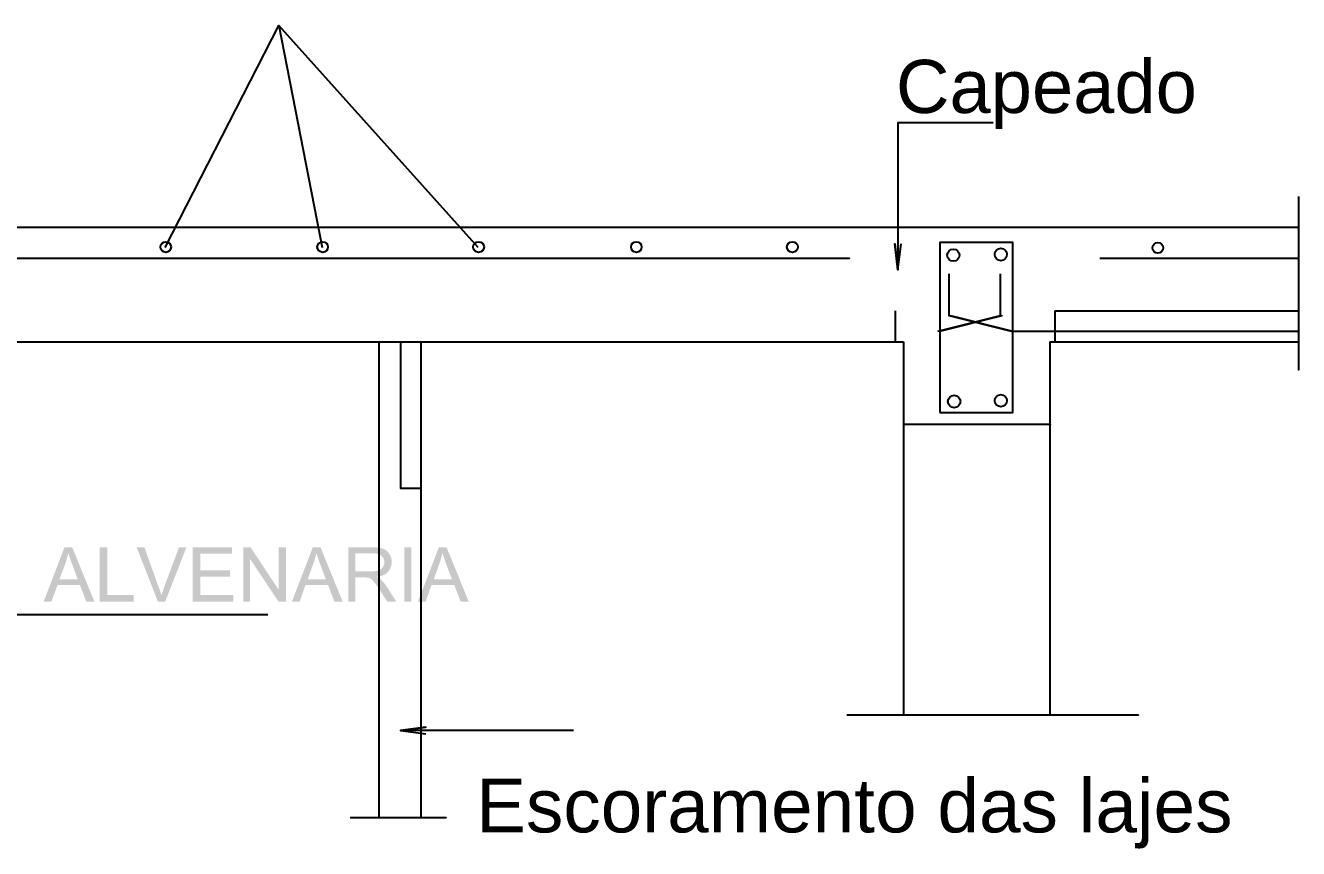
# Model space of a CAD drawing. Header units: millimetres. Extents: x 2317 to 2736, y 1295 to 1343.
# Drawn here: x 2366.717 to 2370.656, y 1326.687 to 1329.233 of the extents above; entities that cross this region are included whole.
import ezdxf

# ---------------------------------------------------------------- set-up
doc = ezdxf.new("R2010")
doc.units = ezdxf.units.MM
doc.styles.add('Arial$001', font='arial.ttf', dxfattribs={"height": 1.563588})

msp = doc.modelspace()

# ---------------------------------------------------------------- hatches: boundary and pattern name
at = {"true_color": 0x000007}
h = msp.add_hatch(color=7, dxfattribs=at)
h.paths.add_polyline_path([(2366.7737, 1327.4513), (2366.8382, 1327.619), (2366.8621, 1327.619), (2366.9305, 1327.4513), (2366.9057, 1327.4513), (2366.8859, 1327.5019), (2366.8164, 1327.5019), (2366.7976, 1327.4513)])
edge = h.paths.add_edge_path()
edge.add_line((2366.8224, 1327.5198), (2366.8789, 1327.5198))
edge.add_line((2366.8789, 1327.5198), (2366.8621, 1327.5664))
edge.add_spline(control_points=[(2366.8621, 1327.5664), (2366.8561, 1327.5803), (2366.8521, 1327.5922), (2366.8502, 1327.6012), (2366.8502, 1327.6012), (2366.8472, 1327.5903), (2366.8442, 1327.5803), (2366.8412, 1327.5694)], knot_values=[0, 0, 0, 0, 0.125, 0.125, 0.125, 0.125, 1, 1, 1, 1], degree=3, periodic=0)
edge.add_line((2366.8412, 1327.5694), (2366.8224, 1327.5198))
h.paths.add_polyline_path([(2366.9474, 1327.4513), (2366.9474, 1327.619), (2366.9702, 1327.619), (2366.9702, 1327.4712), (2367.0526, 1327.4712), (2367.0526, 1327.4513)])
edge = h.paths.add_edge_path()
edge.add_line((2367.127, 1327.4513), (2367.0615, 1327.619))
edge.add_line((2367.0615, 1327.619), (2367.0854, 1327.619))
edge.add_line((2367.0854, 1327.619), (2367.129, 1327.497))
edge.add_spline(control_points=[(2367.129, 1327.497), (2367.133, 1327.4871), (2367.136, 1327.4781), (2367.138, 1327.4702), (2367.138, 1327.4702), (2367.1409, 1327.4791), (2367.1439, 1327.488), (2367.1469, 1327.497)], knot_values=[0, 0, 0, 0, 0.125, 0.125, 0.125, 0.125, 1, 1, 1, 1], degree=3, periodic=0)
edge.add_line((2367.1469, 1327.497), (2367.1925, 1327.619))
edge.add_line((2367.1925, 1327.619), (2367.2154, 1327.619))
edge.add_line((2367.2154, 1327.619), (2367.1499, 1327.4513))
edge.add_line((2367.1499, 1327.4513), (2367.127, 1327.4513))
h.paths.add_polyline_path([(2367.2352, 1327.4513), (2367.2352, 1327.619), (2367.3563, 1327.619), (2367.3563, 1327.5992), (2367.258, 1327.5992), (2367.258, 1327.5476), (2367.3503, 1327.5476), (2367.3503, 1327.5277), (2367.258, 1327.5277), (2367.258, 1327.4712), (2367.3602, 1327.4712), (2367.3602, 1327.4513)])
h.paths.add_polyline_path([(2367.391, 1327.4513), (2367.391, 1327.619), (2367.4138, 1327.619), (2367.5012, 1327.4871), (2367.5012, 1327.619), (2367.523, 1327.619), (2367.523, 1327.4513), (2367.5002, 1327.4513), (2367.4119, 1327.5833), (2367.4119, 1327.4513)])
h.paths.add_polyline_path([(2367.5419, 1327.4513), (2367.6064, 1327.619), (2367.6302, 1327.619), (2367.6987, 1327.4513), (2367.6729, 1327.4513), (2367.654, 1327.5019), (2367.5835, 1327.5019), (2367.5657, 1327.4513)])
edge = h.paths.add_edge_path()
edge.add_line((2367.5905, 1327.5198), (2367.647, 1327.5198))
edge.add_line((2367.647, 1327.5198), (2367.6292, 1327.5664))
edge.add_spline(control_points=[(2367.6292, 1327.5664), (2367.6242, 1327.5803), (2367.6203, 1327.5922), (2367.6173, 1327.6012), (2367.6173, 1327.6012), (2367.6153, 1327.5903), (2367.6123, 1327.5803), (2367.6083, 1327.5694)], knot_values=[0, 0, 0, 0, 0.125, 0.125, 0.125, 0.125, 1, 1, 1, 1], degree=3, periodic=0)
edge.add_line((2367.6083, 1327.5694), (2367.5905, 1327.5198))
edge = h.paths.add_edge_path()
edge.add_line((2367.7165, 1327.4513), (2367.7165, 1327.619))
edge.add_line((2367.7165, 1327.619), (2367.7909, 1327.619))
edge.add_spline(control_points=[(2367.7909, 1327.619), (2367.8058, 1327.619), (2367.8167, 1327.6171), (2367.8247, 1327.6141), (2367.8247, 1327.6141), (2367.8326, 1327.6111), (2367.8386, 1327.6061), (2367.8435, 1327.5982), (2367.8435, 1327.5982), (2367.8485, 1327.5913), (2367.8505, 1327.5823), (2367.8505, 1327.5734), (2367.8505, 1327.5734), (2367.8505, 1327.5615), (2367.8465, 1327.5516), (2367.8386, 1327.5426), (2367.8386, 1327.5426), (2367.8316, 1327.5347), (2367.8197, 1327.5297), (2367.8038, 1327.5277), (2367.8038, 1327.5277), (2367.8088, 1327.5248), (2367.8138, 1327.5218), (2367.8167, 1327.5188), (2367.8167, 1327.5188), (2367.8237, 1327.5129), (2367.8296, 1327.5059), (2367.8356, 1327.497)], knot_values=[0, 0, 0, 0, 0.035714, 0.035714, 0.035714, 0.035714, 0.071429, 0.071429, 0.071429, 0.071429, 0.107143, 0.107143, 0.107143, 0.107143, 0.142857, 0.142857, 0.142857, 0.142857, 0.178571, 0.178571, 0.178571, 0.178571, 0.214286, 0.214286, 0.214286, 0.214286, 1, 1, 1, 1], degree=3, periodic=0)
edge.add_line((2367.8356, 1327.497), (2367.8644, 1327.4513))
edge.add_line((2367.8644, 1327.4513), (2367.8366, 1327.4513))
edge.add_line((2367.8366, 1327.4513), (2367.8138, 1327.4861))
edge.add_spline(control_points=[(2367.8138, 1327.4861), (2367.8078, 1327.496), (2367.8029, 1327.5039), (2367.7979, 1327.5089), (2367.7979, 1327.5089), (2367.7939, 1327.5148), (2367.79, 1327.5178), (2367.787, 1327.5208), (2367.787, 1327.5208), (2367.784, 1327.5228), (2367.78, 1327.5238), (2367.7771, 1327.5248), (2367.7771, 1327.5248), (2367.7741, 1327.5258), (2367.7701, 1327.5258), (2367.7642, 1327.5258)], knot_values=[0, 0, 0, 0, 0.0625, 0.0625, 0.0625, 0.0625, 0.125, 0.125, 0.125, 0.125, 0.1875, 0.1875, 0.1875, 0.1875, 1, 1, 1, 1], degree=3, periodic=0)
edge.add_line((2367.7642, 1327.5258), (2367.7383, 1327.5258))
edge.add_line((2367.7383, 1327.5258), (2367.7383, 1327.4513))
edge.add_line((2367.7383, 1327.4513), (2367.7165, 1327.4513))
edge = h.paths.add_edge_path()
edge.add_line((2367.7383, 1327.5446), (2367.786, 1327.5446))
edge.add_spline(control_points=[(2367.786, 1327.5446), (2367.7969, 1327.5446), (2367.8048, 1327.5456), (2367.8098, 1327.5476), (2367.8098, 1327.5476), (2367.8158, 1327.5506), (2367.8207, 1327.5535), (2367.8237, 1327.5585), (2367.8237, 1327.5585), (2367.8267, 1327.5625), (2367.8277, 1327.5674), (2367.8277, 1327.5734), (2367.8277, 1327.5734), (2367.8277, 1327.5813), (2367.8247, 1327.5873), (2367.8187, 1327.5922), (2367.8187, 1327.5922), (2367.8138, 1327.5982), (2367.8038, 1327.6002), (2367.7919, 1327.6002)], knot_values=[0, 0, 0, 0, 0.05, 0.05, 0.05, 0.05, 0.1, 0.1, 0.1, 0.1, 0.15, 0.15, 0.15, 0.15, 0.2, 0.2, 0.2, 0.2, 1, 1, 1, 1], degree=3, periodic=0)
edge.add_line((2367.7919, 1327.6002), (2367.7383, 1327.6002))
edge.add_line((2367.7383, 1327.6002), (2367.7383, 1327.5446))
h.paths.add_polyline_path([(2367.8892, 1327.4513), (2367.8892, 1327.619), (2367.911, 1327.619), (2367.911, 1327.4513)])
h.paths.add_polyline_path([(2367.9319, 1327.4513), (2367.9964, 1327.619), (2368.0202, 1327.619), (2368.0887, 1327.4513), (2368.0639, 1327.4513), (2368.044, 1327.5019), (2367.9735, 1327.5019), (2367.9557, 1327.4513)])
edge = h.paths.add_edge_path()
edge.add_line((2367.9805, 1327.5198), (2368.0371, 1327.5198))
edge.add_line((2368.0371, 1327.5198), (2368.0192, 1327.5664))
edge.add_spline(control_points=[(2368.0192, 1327.5664), (2368.0142, 1327.5803), (2368.0103, 1327.5922), (2368.0073, 1327.6012), (2368.0073, 1327.6012), (2368.0053, 1327.5903), (2368.0023, 1327.5803), (2367.9984, 1327.5694)], knot_values=[0, 0, 0, 0, 0.125, 0.125, 0.125, 0.125, 1, 1, 1, 1], degree=3, periodic=0)
edge.add_line((2367.9984, 1327.5694), (2367.9805, 1327.5198))

# ---------------------------------------------------------------- linework, layer by layer
at = {"color": 7, "linetype": 'Continuous', "lineweight": -2, "true_color": 0x000007}
for points in [[(2367.1499, 1328.5459), (2367.5012, 1329.2327), (2367.5012, 1329.2327)], [(2368.1184, 1328.5459), (2367.5012, 1329.2327), (2367.6351, 1328.5459)], [(2369.7112, 1328.932), (2369.4165, 1328.932), (2369.4165, 1328.4775), (2369.4066, 1328.5569), (2369.4165, 1328.4775), (2369.4264, 1328.5569)], [(2370.656, 1328.7037), (2370.656, 1328.1678), (2370.656, 1328.1678)], [(2365.0946, 1328.6094), (2370.656, 1328.6094), (2370.656, 1328.6094)], [(2366.4869, 1328.5132), (2369.2666, 1328.5132), (2369.2666, 1328.5132)], [(2370.0417, 1328.5132), (2370.656, 1328.5132), (2370.656, 1328.5132)], [(2369.5405, 1328.2869), (2369.7341, 1328.3355), (2369.7341, 1328.4646)], [(2369.5743, 1328.4646), (2369.5743, 1328.3355), (2369.5743, 1328.3355)], [(2369.4085, 1328.3504), (2369.4085, 1328.2542), (2369.4085, 1328.2542)], [(2369.5465, 1328.2869), (2369.739, 1328.3355), (2369.739, 1328.3355)], [(2369.5743, 1328.3355), (2369.7668, 1328.2869), (2369.7668, 1328.2869)], [(2369.5792, 1328.3355), (2369.7718, 1328.2869), (2369.7718, 1328.2869)], [(2369.9018, 1328.3504), (2369.9018, 1328.2542), (2369.9018, 1328.2542)], [(2369.9018, 1328.3504), (2370.656, 1328.3504), (2370.656, 1328.3504)], [(2369.7668, 1328.2869), (2370.656, 1328.2869), (2370.656, 1328.2869)], [(2366.2101, 1328.2542), (2369.4343, 1328.2542), (2369.4343, 1328.2542)], [(2367.8108, 1328.2542), (2367.8108, 1326.7834), (2367.8108, 1326.7834)], [(2367.8773, 1328.2542), (2367.8773, 1327.8016), (2367.8773, 1327.8016)], [(2367.9408, 1328.2542), (2367.9408, 1326.7834), (2367.9408, 1326.7834)], [(2369.4343, 1328.2542), (2369.4343, 1327.101), (2369.4343, 1327.101)], [(2369.8869, 1328.2542), (2370.656, 1328.2542), (2370.656, 1328.2542)], [(2369.8869, 1328.2542), (2369.8869, 1327.101), (2369.8869, 1327.101)], [(2369.4363, 1328.0001), (2369.8889, 1328.0001), (2369.8889, 1328.0001)], [(2367.8773, 1327.8016), (2367.9408, 1327.8016), (2367.9408, 1327.8016)], [(2367.4674, 1327.4106), (2366.1237, 1327.4106), (2366.2051, 1327.4206), (2366.1237, 1327.4106), (2366.2051, 1327.4007)], [(2369.2587, 1327.101), (2370.1608, 1327.101), (2370.1608, 1327.101)], [(2368.4132, 1327.0524), (2367.8773, 1327.0524), (2367.9557, 1327.0623), (2367.8773, 1327.0524), (2367.9557, 1327.0425)], [(2367.7215, 1326.7834), (2368.0192, 1326.7834), (2368.0192, 1326.7834)]]:
    msp.add_lwpolyline(points, dxfattribs=at)
msp.add_lwpolyline([(2369.5465, 1328.0358), (2369.7718, 1328.0358), (2369.7718, 1328.5618), (2369.5465, 1328.5618)], close=True, dxfattribs=at)
for points in [[(2367.1677, 1328.5479), (2367.1677, 1328.5569), (2367.1608, 1328.5638), (2367.1518, 1328.5638), (2367.1518, 1328.5638), (2367.1429, 1328.5638), (2367.135, 1328.5569), (2367.135, 1328.5479), (2367.135, 1328.5479), (2367.135, 1328.538), (2367.1429, 1328.531), (2367.1518, 1328.531), (2367.1518, 1328.531), (2367.1608, 1328.531), (2367.1677, 1328.538), (2367.1677, 1328.5479)], [(2367.653, 1328.5479), (2367.653, 1328.5569), (2367.6461, 1328.5638), (2367.6371, 1328.5638), (2367.6371, 1328.5638), (2367.6282, 1328.5638), (2367.6203, 1328.5569), (2367.6203, 1328.5479), (2367.6203, 1328.5479), (2367.6203, 1328.538), (2367.6282, 1328.531), (2367.6371, 1328.531), (2367.6371, 1328.531), (2367.6461, 1328.531), (2367.653, 1328.538), (2367.653, 1328.5479)], [(2368.1363, 1328.5479), (2368.1363, 1328.5569), (2368.1284, 1328.5638), (2368.1194, 1328.5638), (2368.1194, 1328.5638), (2368.1105, 1328.5638), (2368.1026, 1328.5569), (2368.1026, 1328.5479), (2368.1026, 1328.5479), (2368.1026, 1328.538), (2368.1105, 1328.531), (2368.1194, 1328.531), (2368.1194, 1328.531), (2368.1284, 1328.531), (2368.1363, 1328.538), (2368.1363, 1328.5479)], [(2368.6236, 1328.5479), (2368.6236, 1328.5569), (2368.6166, 1328.5638), (2368.6077, 1328.5638), (2368.6077, 1328.5638), (2368.5978, 1328.5638), (2368.5908, 1328.5569), (2368.5908, 1328.5479), (2368.5908, 1328.5479), (2368.5908, 1328.538), (2368.5978, 1328.531), (2368.6077, 1328.531), (2368.6077, 1328.531), (2368.6166, 1328.531), (2368.6236, 1328.538), (2368.6236, 1328.5479)], [(2369.1069, 1328.5479), (2369.1069, 1328.5569), (2369.0989, 1328.5638), (2369.09, 1328.5638), (2369.09, 1328.5638), (2369.0811, 1328.5638), (2369.0731, 1328.5569), (2369.0731, 1328.5479), (2369.0731, 1328.5479), (2369.0731, 1328.538), (2369.0811, 1328.531), (2369.09, 1328.531), (2369.09, 1328.531), (2369.0989, 1328.531), (2369.1069, 1328.538), (2369.1069, 1328.5479)], [(2370.2372, 1328.5449), (2370.2372, 1328.5539), (2370.2293, 1328.5618), (2370.2203, 1328.5618), (2370.2203, 1328.5618), (2370.2114, 1328.5618), (2370.2044, 1328.5539), (2370.2044, 1328.5449), (2370.2044, 1328.5449), (2370.2044, 1328.536), (2370.2114, 1328.5281), (2370.2203, 1328.5281), (2370.2203, 1328.5281), (2370.2293, 1328.5281), (2370.2372, 1328.536), (2370.2372, 1328.5449)], [(2369.607, 1328.5221), (2369.607, 1328.533), (2369.5981, 1328.541), (2369.5882, 1328.541), (2369.5882, 1328.541), (2369.5773, 1328.541), (2369.5693, 1328.533), (2369.5693, 1328.5221), (2369.5693, 1328.5221), (2369.5693, 1328.5112), (2369.5773, 1328.5033), (2369.5882, 1328.5033), (2369.5882, 1328.5033), (2369.5981, 1328.5033), (2369.607, 1328.5112), (2369.607, 1328.5221)], [(2369.7539, 1328.5251), (2369.7539, 1328.535), (2369.746, 1328.5439), (2369.735, 1328.5439), (2369.735, 1328.5439), (2369.7251, 1328.5439), (2369.7162, 1328.535), (2369.7162, 1328.5251), (2369.7162, 1328.5251), (2369.7162, 1328.5142), (2369.7251, 1328.5052), (2369.735, 1328.5052), (2369.735, 1328.5052), (2369.746, 1328.5052), (2369.7539, 1328.5142), (2369.7539, 1328.5251)], [(2369.61, 1328.0696), (2369.61, 1328.0805), (2369.6011, 1328.0894), (2369.5902, 1328.0894), (2369.5902, 1328.0894), (2369.5802, 1328.0894), (2369.5713, 1328.0805), (2369.5713, 1328.0696), (2369.5713, 1328.0696), (2369.5713, 1328.0597), (2369.5802, 1328.0507), (2369.5902, 1328.0507), (2369.5902, 1328.0507), (2369.6011, 1328.0507), (2369.61, 1328.0597), (2369.61, 1328.0696)], [(2369.7539, 1328.0726), (2369.7539, 1328.0825), (2369.746, 1328.0914), (2369.735, 1328.0914), (2369.735, 1328.0914), (2369.7251, 1328.0914), (2369.7162, 1328.0825), (2369.7162, 1328.0726), (2369.7162, 1328.0726), (2369.7162, 1328.0616), (2369.7251, 1328.0537), (2369.735, 1328.0537), (2369.735, 1328.0537), (2369.746, 1328.0537), (2369.7539, 1328.0616), (2369.7539, 1328.0726)]]:
    msp.add_open_spline(points, degree=3, knots=[0, 0, 0, 0, 0.0625, 0.0625, 0.0625, 0.0625, 0.125, 0.125, 0.125, 0.125, 0.1875, 0.1875, 0.1875, 0.1875, 1, 1, 1, 1], dxfattribs=at)

# ---------------------------------------------------------------- texts
at = {"color": 7, "true_color": 0x000007, "style": 'Arial$001'}
for s, height, p in [('Capeado', 0.16421, (2369.4105, 1328.9621)), ('Escoramento das lajes', 0.165611, (2368.1115, 1326.7374))]:
    msp.add_text(s, height=height, dxfattribs=at).set_placement(p)

doc.saveas('drawing.dxf')
